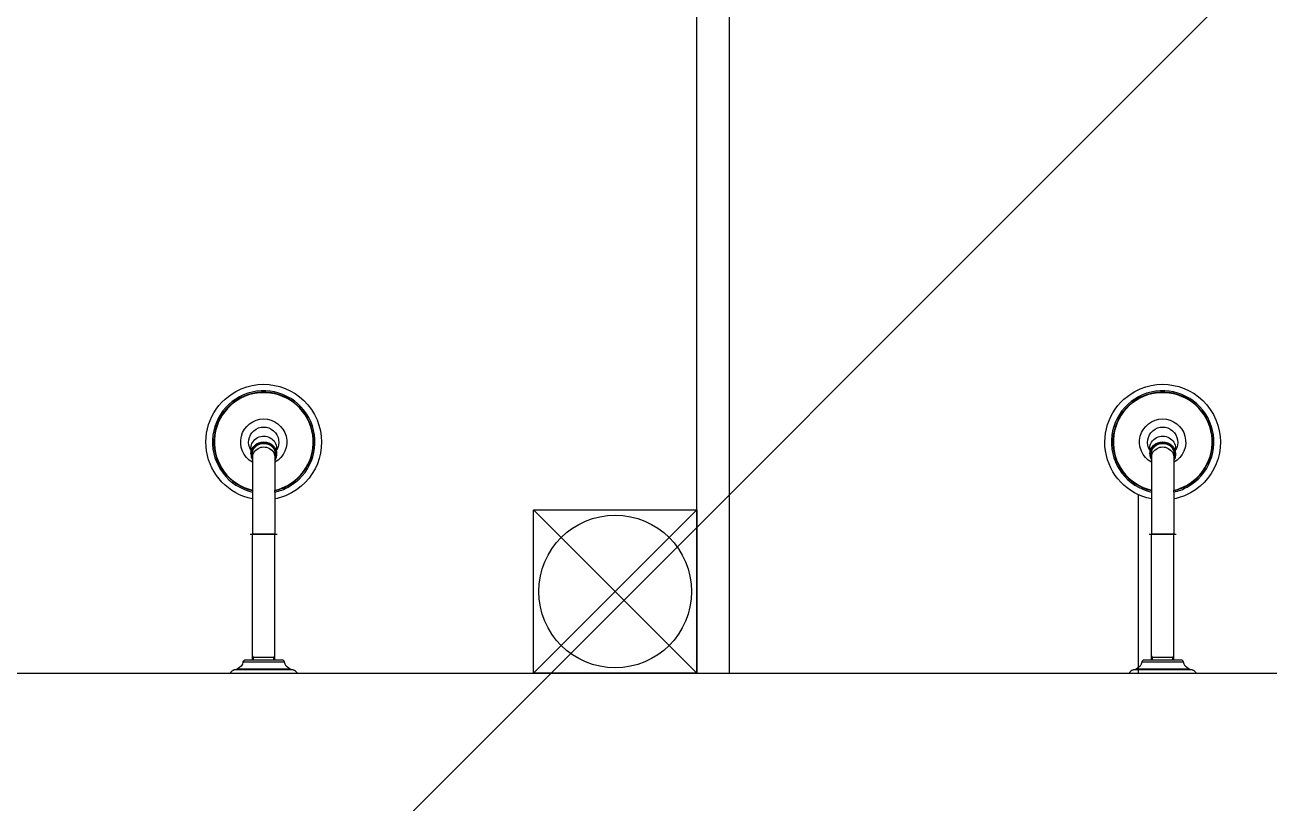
# Model space of a CAD drawing. Header units: millimetres. Extents: x 732 to 1037, y 127 to 299.
# Drawn here: x 736.211 to 737.353, y 283.858 to 284.572 of the extents above; entities that cross this region are included whole.
import ezdxf

# ---------------------------------------------------------------- set-up
doc = ezdxf.new("R2010")
doc.units = ezdxf.units.MM
doc.layers.add('I-ARQ', color=8, linetype='Continuous')

# ---------------------------------------------------------------- blocks, each defined once
blk = doc.blocks.new('A$C4CA24491')
at = {"layer": 'I-ARQ', "color": 2}
blk.add_line((0, 6.5894), (12.4561, 19.0455), dxfattribs=at)

msp = doc.modelspace()

# ---------------------------------------------------------------- linework, layer by layer
at = {"layer": 'I-ARQ'}
for p, q in [((736.8276, 283.9775), (736.8276, 285.1875)), ((736.8576, 283.9775), (736.8576, 285.1875)), ((737.2326, 284.1414), (737.2326, 283.9775)), ((736.8276, 283.9775), (736.6776, 284.1275)), ((736.8276, 284.1275), (736.6776, 283.9775)), ((736.6776, 283.9775), (736.6776, 284.1275)), ((736.6776, 284.1275), (736.8276, 284.1275)), ((736.8276, 284.1275), (736.8276, 283.9775)), ((734.4326, 283.9775), (740.3776, 283.9775)), ((736.8276, 283.9775), (736.6776, 283.9775))]:
    msp.add_line(p, q, dxfattribs=at)
for points in [[(736.4197, 284.1374, -0.700978), (736.4046, 284.236, -1), (736.4555, 284.1429, -0.07613), (736.4404, 284.1374)], [(736.4404, 284.1437, 0.06962), (736.4526, 284.1483, 5.480122), (736.4197, 284.1437)], [(736.4404, 284.1437), (736.4404, 284.145, 0.067971), (736.452, 284.1494, 5.429636), (736.4197, 284.145)], [(736.4404, 284.171), (736.4404, 284.1454, 0.067551), (736.4518, 284.1497, 5.416932), (736.4197, 284.1454)], [(737.2447, 284.1374, -0.700978), (737.2296, 284.236, -1), (737.2805, 284.1429, -0.07613), (737.2654, 284.1374)], [(737.2654, 284.1437, 0.06962), (737.2776, 284.1483, 5.480122), (737.2447, 284.1437)], [(737.2654, 284.1437), (737.2654, 284.145, 0.067971), (737.277, 284.1494, 5.429636), (737.2447, 284.145)], [(737.2654, 284.171), (737.2654, 284.1454, 0.067551), (737.2768, 284.1497, 5.416932), (737.2447, 284.1454)], [(736.4197, 284.171, -3.836175), (736.4404, 284.171)], [(737.2447, 284.171, -3.836175), (737.2654, 284.171)], [(736.4183, 284.1821, -1.802734), (736.4418, 284.1821)], [(737.2433, 284.1821, -1.802734), (737.2668, 284.1821)], [(736.4183, 284.1839), (736.4183, 284.1785, 0.128945), (736.4197, 284.1733)], [(737.2433, 284.1839), (737.2433, 284.1785, 0.128945), (737.2447, 284.1733)], [(736.411, 283.9878, -0.280777), (736.4061, 283.9817)], [(736.4492, 283.9878, 0.377188), (736.4472, 283.9895), (736.413, 283.9895, 0.377188), (736.411, 283.9878)], [(736.454, 283.9817, -0.280777), (736.4492, 283.9878)], [(737.236, 283.9878, -0.280777), (737.2311, 283.9817)], [(737.2742, 283.9878, 0.377188), (737.2722, 283.9895), (737.238, 283.9895, 0.377188), (737.236, 283.9878)], [(737.279, 283.9817, -0.280777), (737.2742, 283.9878)], [(736.403, 283.9805, 0.164371), (736.3992, 283.9775), (736.461, 283.9775, 0.164371), (736.4572, 283.9805)], [(737.228, 283.9805, 0.164371), (737.2242, 283.9775), (737.286, 283.9775, 0.164371), (737.2822, 283.9805)]]:
    msp.add_lwpolyline(points, format="xyb", dxfattribs=at)
for points in [[(736.4197, 284.1805), (736.4197, 284.171)], [(736.4404, 284.1805), (736.4404, 284.171)], [(736.4418, 284.1821), (736.4418, 284.1839)], [(736.4418, 284.1786), (736.4418, 284.1821)], [(737.2447, 284.1805), (737.2447, 284.171)], [(737.2654, 284.1805), (737.2654, 284.171)], [(737.2668, 284.1821), (737.2668, 284.1839)], [(737.2668, 284.1786), (737.2668, 284.1821)], [(736.4197, 284.171), (736.4197, 284.1374)], [(737.2447, 284.171), (737.2447, 284.1374)], [(736.4404, 284.1437), (736.4404, 284.1374)], [(737.2654, 284.1437), (737.2654, 284.1374)], [(736.4197, 284.1374), (736.4197, 284.1052)], [(736.4404, 284.1374), (736.4404, 284.1052)], [(737.2447, 284.1374), (737.2447, 284.1052)], [(737.2654, 284.1374), (737.2654, 284.1052)], [(736.4177, 284.1052), (736.4425, 284.1052)], [(736.4197, 283.9895), (736.4197, 284.1052)], [(736.4404, 284.1052), (736.4197, 284.1052)], [(736.4404, 283.9895), (736.4404, 284.1052)], [(737.2427, 284.1052), (737.2675, 284.1052)], [(737.2447, 283.9895), (737.2447, 284.1052)], [(737.2654, 284.1052), (737.2447, 284.1052)], [(737.2654, 283.9895), (737.2654, 284.1052)], [(736.4208, 283.9895), (736.4208, 283.9919), (736.4197, 283.9937)], [(736.4394, 283.9919), (736.4404, 283.9937)], [(737.2458, 283.9895), (737.2458, 283.9919), (737.2447, 283.9937)], [(737.2644, 283.9919), (737.2654, 283.9937)], [(736.4492, 283.9878), (736.411, 283.9878)], [(736.4404, 283.9919), (736.4197, 283.9919)], [(736.4394, 283.9919), (736.4219, 283.9919)], [(736.4394, 283.9895), (736.4394, 283.9919)], [(737.2742, 283.9878), (737.236, 283.9878)], [(737.2654, 283.9919), (737.2447, 283.9919)], [(737.2644, 283.9919), (737.2469, 283.9919)], [(737.2644, 283.9895), (737.2644, 283.9919)]]:
    msp.add_lwpolyline(points, dxfattribs=at)
for points in [[(736.4572, 283.9805), (736.403, 283.9805), (736.4061, 283.9817), (736.454, 283.9817)], [(737.2822, 283.9805), (737.228, 283.9805), (737.2311, 283.9817), (737.279, 283.9817)]]:
    msp.add_lwpolyline(points, close=True, dxfattribs=at)
msp.add_circle((736.7526, 284.0525), 0.07, dxfattribs=at)
at = {"layer": 'I-ARQ', "extrusion": (0, 0, -1)}
for centre, major_axis, ratio, start_param, end_param in [((736.4301, 284.1784), (0.0113, 0), 0.939693, 2.733002, 6.691777), ((736.4301, 284.1784), (0.0112, 0), 0.939693, 2.754135, 6.670643), ((736.4301, 284.1839), (-0.0118, 0), 0.939693, -0.000029, 1.070796), ((736.4301, 284.1786), (-0.0118, 0), 0.939693, -0.000042, 3.14155), ((736.4301, 284.1785), (0.0105, 0), 0.939693, 3.141564, 4.212389), ((736.4301, 284.1839), (-0.0118, 0), 0.939693, 1.070796, 3.141564), ((736.4301, 284.1785), (0.0105, 0), 0.939693, 4.212389, 6.283156), ((737.2551, 284.1784), (0.0113, 0), 0.939693, 2.733002, 6.691777), ((737.2551, 284.1784), (0.0112, 0), 0.939693, 2.754135, 6.670643), ((737.2551, 284.1839), (-0.0118, 0), 0.939693, -0.000029, 1.070796), ((737.2551, 284.1786), (-0.0118, 0), 0.939693, -0.000042, 3.14155), ((737.2551, 284.1785), (0.0105, 0), 0.939693, 3.141564, 4.212389), ((737.2551, 284.1839), (-0.0118, 0), 0.939693, 1.070796, 3.141564), ((737.2551, 284.1785), (0.0105, 0), 0.939693, 4.212389, 6.283156), ((736.4301, 284.1785), (-0.0105, 0), 0.939693, -0.199439, -0.000029), ((736.4301, 284.1754), (-0.0103, 0), 0.939693, 0, 3.141593), ((736.4301, 284.1791), (0.00722, 0.00722), 1, 3.73929, 3.900306), ((736.4301, 284.1791), (-0.00722, 0.00722), 1, 2.382882, 2.5439), ((736.4301, 284.1786), (-0.0118, 0), 0.942388, 3.140774, 3.638398), ((736.4301, 284.1785), (0.0105, 0), 0.939693, -0.000029, 0.199444), ((737.2551, 284.1785), (-0.0105, 0), 0.939693, -0.199439, -0.000029), ((737.2551, 284.1754), (-0.0103, 0), 0.939693, 0, 3.141593), ((737.2551, 284.1791), (0.00722, 0.00722), 1, 3.73929, 3.900306), ((737.2551, 284.1791), (-0.00722, 0.00722), 1, 2.382882, 2.5439), ((737.2551, 284.1786), (-0.0118, 0), 0.942388, 3.140774, 3.638398), ((737.2551, 284.1785), (0.0105, 0), 0.939693, -0.000029, 0.199444)]:
    msp.add_ellipse(centre, major_axis=major_axis, ratio=ratio, start_param=start_param, end_param=end_param, dxfattribs=at)

# ---------------------------------------------------------------- block references
msp.add_blockref('A$C4CA24491', (733.6326, 274.3273))

doc.saveas('drawing.dxf')
